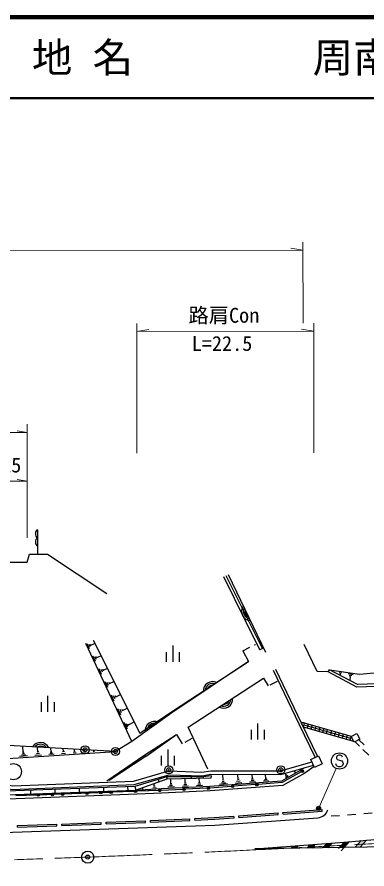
# Model space of a CAD drawing. Units: millimetres, scale not verified, with parts at other scales. Extents: x 40000 to 680000, y 20000 to 380000.
# Drawn here: x 368552 to 411724, y 274929 to 380000 of the extents above; entities that cross this region are included whole.
import ezdxf
from ezdxf.enums import TextEntityAlignment as Align

# ---------------------------------------------------------------- set-up
doc = ezdxf.new("R2010")
doc.units = ezdxf.units.MM
doc.header["$LTSCALE"] = 1000
doc.header["$PDMODE"] = 32
doc.header["$PDSIZE"] = 500
doc.linetypes.add('CHAIN', pattern=[18.5, 12, -1.5, 3.5, -1.5])
for name, color, linetype, lineweight in [('M-BGD', 7, 'Continuous', 25), ('M-BMK', 2, 'Continuous', 13), ('M-BMK-SRVR', 3, 'Continuous', 25), ('M-STR-HTXT', 7, 'Continuous', 13), ('M-STR-STRC', 7, 'Continuous', 25), ('M-TTL', 2, 'Continuous', 140), ('M-TTL-LINE', 7, 'Continuous', 50)]:
    doc.layers.add(name, color=color, linetype=linetype, lineweight=lineweight)
doc.layers.add('M-TTL-TXT', color=7, linetype='Continuous')
doc.styles.add('ＭＳ ゴシック', font='')
doc.styles.get('ＭＳ ゴシック').set_extended_font_data('MS Gothic')

msp = doc.modelspace()

# ---------------------------------------------------------------- hatches: boundary and pattern name
at = {"layer": 'M-STR-STRC'}
for points in [[(411675, 278483), (411016, 278425), (410267, 277597), (410883, 277606)], [(400964, 277449), (401143, 277648), (400492, 277598), (400348, 277439)], [(402947, 277480), (403244, 277808), (402592, 277758), (402332, 277471)], [(404931, 277512), (405344, 277968), (404692, 277918), (404316, 277502)], [(406915, 277543), (407444, 278128), (406792, 278078), (406299, 277534)], [(408899, 277575), (409551, 278296), (408892, 278238), (408283, 277565)]]:
    msp.add_hatch(color=256, dxfattribs=at).paths.add_polyline_path(points)

# ---------------------------------------------------------------- linework, layer by layer
at = {"layer": 'M-BGD'}
for p, q in [((371067, 316765), (371070, 313765)), ((371067, 316765), (371070, 313765)), ((369820, 312763), (370091, 313764)), ((369820, 312763), (370091, 313764)), ((370091, 313764), (372320, 313766)), ((370091, 313764), (372320, 313766)), ((372320, 313766), (379628, 308903)), ((372320, 313766), (379628, 308903)), ((327312, 312725), (369820, 312763)), ((327312, 312725), (369820, 312763)), ((394607, 311242), (399198, 301669)), ((382716, 290629), (377041, 302738)), ((377508, 302095), (377224, 302701)), ((377588, 302318), (377446, 302621)), ((377704, 302465), (377633, 302616)), ((377669, 302540), (378124, 302754)), ((377934, 303130), (383690, 291692)), ((397825, 302567), (397955, 302632)), ((386967, 301675), (386968, 300475)), ((386967, 301675), (386968, 300475)), ((387766, 302476), (387768, 300476)), ((387766, 302476), (387768, 300476)), ((388567, 301677), (388568, 300476)), ((388567, 301677), (388568, 300476)), ((396394, 301850), (397288, 302298)), ((398824, 302138), (398514, 301975)), ((378241, 300531), (377940, 301172)), ((378326, 300766), (378176, 301087)), ((378449, 300922), (378374, 301082)), ((378411, 301002), (378892, 301227)), ((378991, 298931), (378674, 299608)), ((379080, 299180), (378922, 299518)), ((379210, 299344), (379131, 299513)), ((379170, 299428), (379678, 299666)), ((406947, 299236), (407087, 299501)), ((408303, 299175), (408580, 299136)), ((408441, 299155), (408392, 298809)), ((409388, 299020), (410029, 298928)), ((409525, 298837), (409846, 298791)), ((409582, 298665), (409743, 298642)), ((409663, 298653), (409594, 298172)), ((379757, 297295), (379424, 298008)), ((379852, 297557), (379685, 297913)), ((379988, 297729), (379905, 297908)), ((379947, 297818), (380481, 298069)), ((400638, 298063), (399748, 297606)), ((380542, 295622), (380191, 296371)), ((380741, 296172), (381303, 296435)), ((371514, 295492), (371515, 294292)), ((371514, 295492), (371515, 294292)), ((372314, 296293), (372315, 294293)), ((372314, 296293), (372315, 294293)), ((373114, 295494), (373116, 294294)), ((373114, 295494), (373116, 294294)), ((380641, 295897), (380466, 296272)), ((380785, 296078), (380697, 296266)), ((381344, 293910), (380975, 294697)), ((381449, 294199), (381264, 294593)), ((381599, 294390), (381507, 294586)), ((381553, 294488), (382144, 294765)), ((382165, 292159), (381778, 292985)), ((382206, 292430), (382012, 292843)), ((382295, 292598), (382198, 292804)), ((382409, 292714), (382360, 292817)), ((382384, 292765), (383004, 293056)), ((392094, 287224), (389681, 292418)), ((398223, 292888), (398225, 290888)), ((398223, 292888), (398225, 290888)), ((403984, 292937), (403599, 292970)), ((403848, 292456), (410082, 290686)), ((403984, 292937), (403849, 292456)), ((403916, 292696), (409694, 291056)), ((403984, 292937), (409762, 291296)), ((404465, 292800), (404330, 292319)), ((404946, 292664), (404811, 292182)), ((405427, 292527), (405292, 292046)), ((405909, 292391), (405773, 291909)), ((406390, 292254), (406254, 291773)), ((406735, 291636), (406871, 292117)), ((384503, 288833), (388206, 291517)), ((397424, 292088), (397425, 290887)), ((397424, 292088), (397425, 290887)), ((399024, 292089), (399025, 290889)), ((399024, 292089), (399025, 290889)), ((407352, 291981), (407216, 291499)), ((407833, 291844), (407697, 291363)), ((408314, 291707), (408178, 291226)), ((408795, 291571), (408659, 291090)), ((409276, 291434), (409140, 290953)), ((409762, 291296), (409626, 290815)), ((369325, 289320), (369278, 290051)), ((390130, 291021), (389250, 290545)), ((410255, 290615), (410795, 290084)), ((410723, 290856), (411362, 290227)), ((365794, 288454), (380696, 289413)), ((369589, 289011), (369102, 288980)), ((369457, 289166), (369213, 289150)), ((369385, 289324), (369264, 289316)), ((371554, 288975), (370754, 288923)), ((371341, 289162), (370941, 289136)), ((371228, 289355), (371028, 289343)), ((371128, 289349), (371090, 289949)), ((373115, 289075), (372473, 289034)), ((372944, 289225), (372623, 289205)), ((372853, 289380), (372693, 289370)), ((372773, 289375), (372742, 289857)), ((374538, 289167), (374040, 289135)), ((374397, 289407), (374149, 289391)), ((374273, 289399), (374249, 289772)), ((375835, 289250), (375470, 289227)), ((375732, 289427), (375549, 289415)), ((375641, 289421), (375623, 289695)), ((377018, 289326), (376773, 289311)), ((376896, 289319), (376876, 289625)), ((378098, 289396), (377962, 289387)), ((378030, 289391), (378019, 289562)), ((387145, 289672), (387147, 287671)), ((387145, 289672), (387147, 287671)), ((411222, 289663), (411935, 288961)), ((369843, 288865), (368869, 288802)), ((384503, 288833), (379931, 285821)), ((386346, 288871), (386347, 287671)), ((386346, 288871), (386347, 287671)), ((387946, 288872), (387947, 287672)), ((387946, 288872), (387947, 287672)), ((402845, 286880), (402755, 287040)), ((402909, 286916), (402781, 286844)), ((404019, 287400), (403769, 287229)), ((405214, 287552), (404060, 286761)), ((385950, 285958), (386038, 285663)), ((387046, 286284), (387047, 286020)), ((387543, 285428), (387514, 286031)), ((389313, 285494), (389286, 286072)), ((390047, 286295), (390047, 286089)), ((391050, 285559), (391024, 286112)), ((391523, 286301), (391545, 286124)), ((394044, 285870), (393922, 285861)), ((393983, 285866), (393928, 286597)), ((395950, 285956), (395735, 285939)), ((395843, 285948), (395794, 286591)), ((397792, 285852), (397419, 285824)), ((397685, 286032), (397498, 286017)), ((397591, 286025), (397549, 286585)), ((399582, 285799), (398939, 285751)), ((399409, 285948), (399088, 285924)), ((399317, 286103), (399156, 286091)), ((399236, 286097), (399200, 286579)), ((401755, 286476), (401620, 286716)), ((401835, 286521), (401675, 286431)), ((402006, 286407), (401686, 286226)), ((376203, 284850), (376221, 284361)), ((379202, 284960), (379220, 284474)), ((382200, 285070), (382218, 284586)), ((383074, 285102), (383209, 284648)), ((386341, 284818), (383133, 284621)), ((384121, 284832), (384020, 284826)), ((384071, 284829), (384063, 284954)), ((385719, 284930), (385286, 284903)), ((385598, 285140), (385381, 285127)), ((385489, 285133), (385469, 285459)), ((387964, 285044), (387159, 285006)), ((387753, 285236), (387351, 285217)), ((387643, 285432), (387442, 285423)), ((389716, 285127), (388946, 285091)), ((389514, 285310), (389129, 285292)), ((389409, 285498), (389217, 285489)), ((391436, 285208), (390699, 285173)), ((391243, 285383), (390874, 285366)), ((391142, 285563), (390958, 285555)), ((394508, 285415), (393533, 285341)), ((394252, 285559), (393764, 285522)), ((394117, 285713), (393874, 285694)), ((396304, 285551), (395446, 285486)), ((396073, 285749), (395645, 285717)), ((397993, 285679), (397246, 285623)), ((370206, 284630), (370224, 284136)), ((373205, 284740), (373223, 284249)), ((395919, 281477), (400754, 281838)), ((395933, 281277), (400769, 281639)), ((400769, 281639), (400754, 281838)), ((401362, 281883), (406192, 282258)), ((401377, 281683), (401362, 281883)), ((401377, 281683), (406207, 282058)), ((406207, 282058), (406192, 282258)), ((374083, 280471), (378922, 280663)), ((378930, 280464), (378922, 280663)), ((379549, 280686), (384386, 280876)), ((379557, 280486), (379549, 280686)), ((379557, 280486), (384394, 280676)), ((384394, 280676), (384386, 280876)), ((385003, 280899), (389852, 281115)), ((385012, 280699), (385003, 280899)), ((385012, 280699), (389861, 280915)), ((389861, 280915), (389852, 281115)), ((390477, 280947), (390468, 281147)), ((395320, 281235), (395305, 281435)), ((395933, 281277), (395919, 281477)), ((368609, 280282), (373468, 280447)), ((368616, 280082), (368609, 280282)), ((368616, 280082), (373474, 280248)), ((373474, 280248), (373468, 280447)), ((374090, 280271), (374083, 280471)), ((374090, 280271), (378930, 280464))]:
    msp.add_line(p, q, dxfattribs=at)
for points in [[(394329, 311136), (398341, 303058), (398824, 302138)], [(394015, 310980), (398029, 302899), (398514, 301975)], [(407087, 299501), (410817, 298967), (433785, 301033), (434947, 301904), (435284, 304516)], [(406947, 299236), (405598, 299303), (403971, 302629)], [(396394, 301850), (397111, 300506), (387666, 294198), (382716, 290629), (380696, 289413), (376941, 289621), (365983, 290235)], [(383690, 291692), (387730, 294381), (397111, 300506)], [(400434, 299582), (403599, 292970), (405613, 288811)], [(462775, 299472), (410541, 297670), (407087, 299501)], [(389681, 292418), (398949, 298475), (399550, 297505)], [(400164, 299452), (403329, 292840), (405339, 288688)], [(462795, 299173), (410471, 297368), (406947, 299236)], [(379625, 285793), (384328, 289021), (388206, 291517), (388909, 290361)], [(365338, 286202), (366803, 285457), (367063, 285383), (368007, 285177), (382926, 285776), (387281, 287011), (391345, 286870), (392444, 287052), (401055, 287023), (404951, 288134)], [(365314, 285709), (366637, 285037), (366953, 284946), (367968, 284725), (382997, 285329), (387335, 286558), (391374, 286419), (392480, 286602), (401117, 286573), (405138, 287719)], [(403769, 287229), (401183, 285770), (392328, 285100), (386341, 284818)], [(392485, 286420), (392474, 286145), (387034, 286020), (383133, 284621), (367153, 284021), (365355, 284794), (356438, 285319)], [(392485, 286420), (391523, 286301), (387046, 286284), (383074, 285102), (367208, 284520), (365416, 285287), (356485, 285887)], [(404060, 286761), (401347, 285231), (392361, 284551), (386366, 284268)], [(386366, 284268), (383384, 284157), (368426, 283582), (365276, 283462)], [(390468, 281147), (392889, 281260), (395305, 281435)], [(390477, 280947), (392901, 281060), (395320, 281235)]]:
    msp.add_lwpolyline(points, dxfattribs=at)
for points in [[(410480, 291640), (410850, 290922), (410147, 290560), (409777, 291278)], [(405741, 288868), (406186, 287879), (405255, 287460), (404809, 288449)]]:
    msp.add_lwpolyline(points, close=True, dxfattribs=at)
for centre in [(376941, 289621), (376941, 289621), (380696, 289413), (380696, 289413), (387273, 287157), (387273, 287157), (401094, 287158), (401094, 287158)]:
    msp.add_circle(centre, 500, dxfattribs=at)
for centre, radius, start, end in [((371442, 316265), 625, 126.92119, 233.18139), ((371442, 316265), 625, 126.92119, 233.18139), ((371443, 315265), 625, 126.92119, 233.18139), ((371443, 315265), 625, 126.92119, 233.18139), ((397383, 306686), 1134, 143.69302, 267.54805), ((397383, 306686), 907, 151.65242, 259.58866), ((397383, 306686), 680, 167.27779, 243.96329), ((392684, 296909), 1134, 61.81046, 185.66549), ((392684, 296909), 907, 69.76986, 177.7061), ((392684, 296909), 680, 85.39523, 162.08073), ((394023, 295893), 1134, 241.23877, 5.09379), ((394023, 295893), 907, 249.19816, 357.1344), ((394023, 295893), 680, 264.82353, 341.50903), ((385503, 291981), 1134, 63.86547, 187.72049), ((385503, 291981), 907, 71.82486, 179.7611), ((385503, 291981), 680, 87.45023, 164.13573), ((371432, 289396), 1134, 24.86774, 148.72277), ((371432, 289396), 907, 32.82713, 140.76337), ((371432, 289396), 680, 48.4525, 125.138)]:
    msp.add_arc(centre, radius, start, end, dxfattribs=at)
for p in [(376941, 289621), (376941, 289621), (380696, 289413), (380696, 289413), (387273, 287157), (387273, 287157), (401094, 287158), (401094, 287158)]:
    msp.add_point(p, dxfattribs=at)
at = {"layer": 'M-BMK', "linetype": 'CHAIN'}
msp.add_arc((300809, 2275302), 2000373, 263.59628, 274.94766, dxfattribs=at)
at = {"layer": 'M-BMK-SRVR'}
msp.add_circle((377274, 276391), 750, dxfattribs=at)
msp.add_point((377274, 276391), dxfattribs=at)
at = {"layer": 'M-STR-HTXT'}
for p, q in [((403829, 352238), (403838, 342236)), ((286475, 351133), (403830, 351238)), ((403830, 351238), (402330, 351487)), ((383332, 342218), (383346, 326215)), ((405165, 341237), (403665, 341486)), ((405165, 342238), (405179, 326235)), ((383332, 341218), (384833, 341469)), ((383332, 341218), (405165, 341237)), ((369806, 328766), (368556, 328974)), ((369806, 328766), (368556, 328974)), ((369818, 315764), (369805, 329767)), ((369818, 315764), (369805, 329767)), ((309795, 328713), (369806, 328766)), ((309795, 328713), (369806, 328766)), ((363560, 322760), (369811, 322765)), ((363560, 322760), (369811, 322765)), ((369811, 322765), (368561, 322972)), ((369811, 322765), (368561, 322972)), ((405823, 282552), (407933, 287339))]:
    msp.add_line(p, q, dxfattribs=at)
at = {"layer": 'M-STR-STRC'}
for p, q in [((408243, 288978), (408061, 288887)), ((408425, 288978), (408243, 288978)), ((408607, 288887), (408425, 288978)), ((408061, 288887), (407970, 288705)), ((407970, 288705), (407970, 288614)), ((407970, 288614), (408061, 288432)), ((408061, 288432), (408607, 288251)), ((408698, 288706), (408607, 288887)), ((408607, 288251), (408698, 288160)), ((408698, 288160), (408789, 287978)), ((408789, 287978), (408789, 287887)), ((403626, 286919), (401243, 285574)), ((407971, 287705), (407880, 287886)), ((408062, 287614), (407971, 287705)), ((408244, 287523), (408062, 287614)), ((408426, 287523), (408244, 287523)), ((408608, 287614), (408426, 287523)), ((408699, 287705), (408608, 287614)), ((408789, 287887), (408699, 287705)), ((389006, 284743), (386350, 284618)), ((392003, 284884), (389306, 284757)), ((392340, 284900), (392303, 284898)), ((394996, 285101), (392340, 284900)), ((397988, 285328), (395295, 285124)), ((401243, 285574), (398287, 285350)), ((372743, 284099), (368413, 283932)), ((371023, 284032), (368413, 283932)), ((374022, 284148), (371323, 284044)), ((378740, 284329), (373043, 284110)), ((377020, 284263), (374322, 284159)), ((380019, 284378), (377320, 284275)), ((383370, 284507), (379040, 284341)), ((383017, 284494), (380318, 284390)), ((383370, 284507), (383317, 284505)), ((386353, 284618), (383370, 284507)), ((386015, 284605), (383370, 284507)), ((386353, 284618), (386315, 284617)), ((386350, 284618), (386353, 284618)), ((410345, 281643), (409304, 281568)), ((412354, 281794), (411320, 281720)), ((408329, 281479), (407324, 281426)), ((411675, 278483), (410883, 277606)), ((400492, 277598), (400348, 277439)), ((401143, 277648), (400964, 277449)), ((402592, 277758), (402332, 277471)), ((403244, 277808), (402947, 277480)), ((404692, 277918), (404316, 277502)), ((405344, 277968), (404931, 277512)), ((406792, 278078), (406299, 277534)), ((407444, 278128), (406915, 277543)), ((408892, 278238), (408197, 277470)), ((409551, 278296), (408531, 277168)), ((411016, 278425), (410267, 277597))]:
    msp.add_line(p, q, dxfattribs=at)
for points in [[(397894, 277400), (408892, 278238), (448722, 281739), (451812, 282013), (455893, 282198), (483987, 282247)], [(330090, 278407), (346519, 278711), (392958, 280344), (405679, 281251)], [(454341, 279355), (450093, 279071), (435470, 278427), (414487, 277664), (397894, 277400)]]:
    msp.add_lwpolyline(points, dxfattribs=at)
for centre, radius in [((408334, 288251), 1000), ((368093, 286929), 1000), ((403757, 286992), 150), ((403757, 286992), 120), ((403757, 286992), 100), ((386165, 284611), 150), ((389156, 284750), 150), ((389156, 284750), 120), ((389156, 284750), 100), ((392153, 284891), 150), ((392153, 284891), 120), ((392153, 284891), 100), ((395145, 285112), 150), ((395145, 285112), 120), ((395145, 285112), 100), ((398137, 285339), 150), ((398137, 285339), 120), ((398137, 285339), 100), ((371173, 284038), 150), ((371173, 284038), 120), ((371173, 284038), 100), ((372893, 284104), 150), ((372893, 284104), 120), ((372893, 284104), 100), ((374172, 284153), 150), ((374172, 284153), 120), ((374172, 284153), 100), ((377170, 284269), 150), ((377170, 284269), 120), ((377170, 284269), 100), ((378890, 284335), 150), ((378890, 284335), 120), ((378890, 284335), 100), ((380168, 284384), 150), ((380168, 284384), 120), ((380168, 284384), 100), ((383167, 284499), 150), ((383167, 284499), 120), ((383167, 284499), 100), ((386165, 284611), 120), ((386165, 284611), 100), ((405762, 282415), 150), ((405762, 282415), 120), ((405762, 282415), 90), ((405762, 282415), 60), ((405762, 282415), 30), ((405762, 282415), 20)]:
    msp.add_circle(centre, radius, dxfattribs=at)
msp.add_arc((405506, 282736), 1495, 276.6494, 340.52306, dxfattribs=at)
msp.add_arc((405506, 282736), 1495, 276.6494, 340.52306, dxfattribs=at)
msp.add_point((405762, 282415), dxfattribs=at)
at = {"layer": 'M-TTL'}
msp.add_line((680000, 380000), (40000, 380000), dxfattribs=at)
at = {"layer": 'M-TTL-LINE'}
msp.add_line((40000, 370000), (680000, 370000), dxfattribs=at)

# ---------------------------------------------------------------- texts
at = {"layer": 'M-STR-HTXT', "style": 'ＭＳ ゴシック'}
for s, p in [('路肩Con', (394073, 341746)), ('1.25', (366585, 323280)), ('1.25', (366585, 323280))]:
    msp.add_text(s, height=1833, rotation=0.051, dxfattribs=at).set_placement(p, align=Align.BOTTOM_CENTER)
msp.add_text('L=22.5', height=1833, rotation=0.051, dxfattribs=at).set_placement((393841, 340659), align=Align.TOP_CENTER)
at = {"layer": 'M-TTL-TXT', "style": 'ＭＳ ゴシック'}
for s, p in [('地 名', (370380, 375000)), ('周南市大字須々万本郷', (405024, 375000))]:
    msp.add_text(s, height=3666, dxfattribs=at).set_placement(p, align=Align.MIDDLE_LEFT)

doc.saveas('drawing.dxf')
